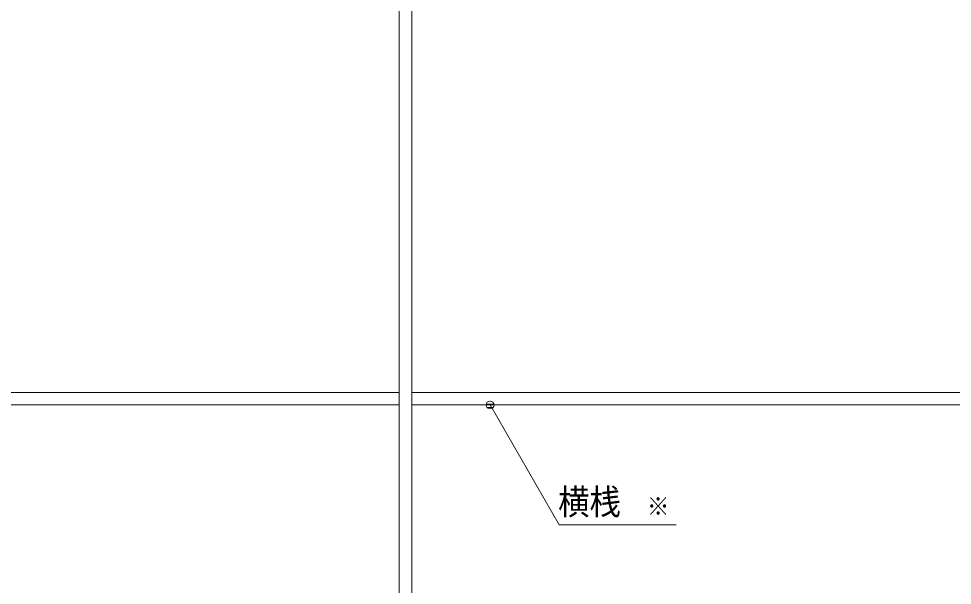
# Model space of a CAD drawing. Units: millimetres, scale not verified. Extents: x -6062 to 6062, y -3045 to 3045.
# Drawn here: x -2521 to -1329, y -656 to 67 of the extents above; entities that cross this region are included whole.
import ezdxf
from ezdxf.enums import TextEntityAlignment as Align

# ---------------------------------------------------------------- set-up
doc = ezdxf.new("R2010")
doc.units = ezdxf.units.MM
doc.header["$LTSCALE"] = 20
doc.layers.add('0-1_3一般', color=7, linetype='Continuous', lineweight=9)
doc.layers.add('0-4_2寸法-3', color=7, linetype='Continuous', lineweight=9)
doc.styles.add('ＭＳ ゴシック', font='')
doc.styles.get('ＭＳ ゴシック').set_extended_font_data('MS Gothic')

# ---------------------------------------------------------------- blocks, each defined once
blk = doc.blocks.new('グループ-16')
at = {"layer": '0-1_3一般'}
for p, q in [((-4960, -38740), (-4960, 7050)), ((-4960, 7050), (-4960, -38740)), ((-4640, -38740), (-4640, 7050)), ((-4640, 7050), (-4640, -38740)), ((-4960, -8200), (-28320, -8200)), ((18720, -8200), (-4640, -8200)), ((-4960, -8520), (-28320, -8520)), ((18720, -8520), (-4640, -8520))]:
    blk.add_line(p, q, dxfattribs=at)
blk = doc.blocks.new('グループ-18')
at = {"layer": '0-1_3一般'}
blk.add_blockref('グループ-16', (0, 0), dxfattribs=at)

msp = doc.modelspace()

# ---------------------------------------------------------------- linework, layer by layer
at = {"layer": '0-4_2寸法-3'}
for p, q in [((-1914.61, -425.01), (-1924.39, -425.01)), ((-1915.5, -429.01), (-1923.5, -429.01)), ((-1919.33, -421.01), (-1919.67, -421.01)), ((-1919.33, -421.01), (-1919.67, -421.01))]:
    msp.add_line(p, q, dxfattribs=at)
msp.add_lwpolyline([(-1682.16, -578.84), (-1831.26, -578.84), (-1919.5, -426)], dxfattribs=at)
msp.add_circle((-1919.5, -426), 5.01, dxfattribs=at)
msp.add_circle((-1919.5, -426), 5.01, dxfattribs=at)

# ---------------------------------------------------------------- block references
at = {"layer": '0-1_3一般', "xscale": 0.05, "yscale": 0.05}
msp.add_blockref('グループ-18', (-1787.5, 0), dxfattribs=at)

# ---------------------------------------------------------------- texts
at = {"layer": '0-4_2寸法-3', "style": 'ＭＳ ゴシック', "width": 0.9}
for s, height, p in [('横桟', 32.55, (-1832.61, -575.66)), ('※', 23.25, (-1719.26, -573.88))]:
    msp.add_text(s, height=height, dxfattribs=at).set_placement(p, align=Align.BOTTOM_LEFT)

doc.saveas('drawing.dxf')
